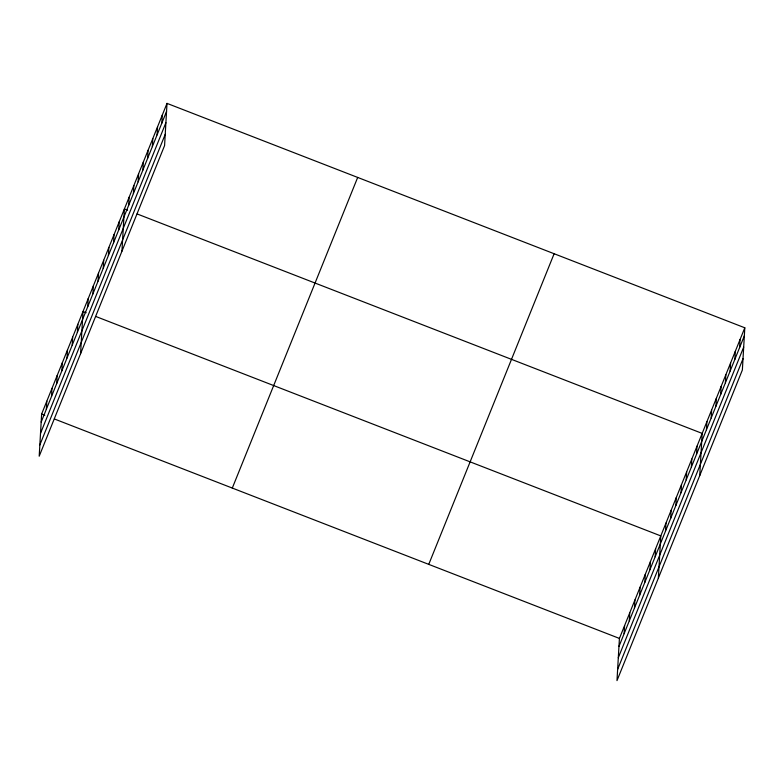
<?xml version="1.0" encoding="UTF-8"?>
<svg xmlns="http://www.w3.org/2000/svg" width="784" height="784" viewBox="0 0 784 784"><rect width="100%" height="100%" fill="white"/><g stroke="black" fill="none" stroke-linecap="round" stroke-linejoin="round"><path stroke-width="1.18" d="M167.012 103.38L41.63 414.021L39.2 456.21L164.581 145.579L167.012 103.38L744.8 327.79L742.37 369.979L616.988 680.62L619.419 638.421L744.8 327.79M46.344 409.258L46.805 401.202M51.509 396.449L51.979 388.394M56.683 383.631L57.154 375.575M61.858 370.822L62.318 362.767M67.032 358.004L67.493 349.948M72.197 345.195L72.667 337.14M77.371 332.377L77.841 324.321M80.576 353.702L83.006 311.503L86.191 312.738M87.72 306.75L88.18 298.694M92.884 293.941L93.355 285.876M98.059 281.123L98.529 273.067M103.233 268.304L103.694 260.249M108.408 255.496L108.868 247.44M113.582 242.677L114.043 234.622M118.747 229.869L119.217 221.813M121.951 251.194L124.382 208.995L127.567 210.23M128.654 205.32L129.125 197.264M133.398 193.579L133.858 185.524M138.131 181.849L138.592 173.793M142.864 170.118L143.335 162.053M147.608 158.378L148.068 150.322M152.341 146.647L152.802 138.582M157.074 134.907L157.545 126.851M161.818 123.176L162.278 115.121M624.123 633.668L624.593 625.612M629.297 620.859L629.758 612.794M634.472 608.041L634.932 599.985M639.636 595.223L640.107 587.167M644.811 582.414L645.281 574.358M649.985 569.596L650.446 561.54M655.159 556.787L655.62 548.731M658.364 578.112L660.794 535.913L95.717 316.442M665.498 531.16L665.969 523.104M670.673 518.342L671.133 510.286M675.847 505.533L676.308 497.477M681.022 492.715L681.482 484.659M686.186 479.906L686.657 471.85M691.361 467.088L691.821 459.032M696.535 454.279L696.996 446.223M699.74 475.604L702.17 433.405L137.102 213.934M706.443 429.73L706.903 421.674M711.176 417.99L711.647 409.934M715.919 406.259L716.38 398.203M720.653 394.519L721.113 386.463M725.386 382.788L725.857 374.732M730.129 371.048L730.59 362.992M734.863 359.317L735.323 351.261M739.596 347.586L740.067 339.521M41.17 422.076L166.551 111.436M40.523 433.336L165.904 122.706M39.847 444.949L165.238 134.309M232.299 488.069L357.68 177.439M428.75 564.372L554.131 253.732M618.948 646.486L744.339 335.846M618.302 657.747L743.683 347.116M617.635 669.35L743.016 358.719M41.63 414.021L44.815 415.255M54.341 418.95L619.419 638.421"/></g></svg>
